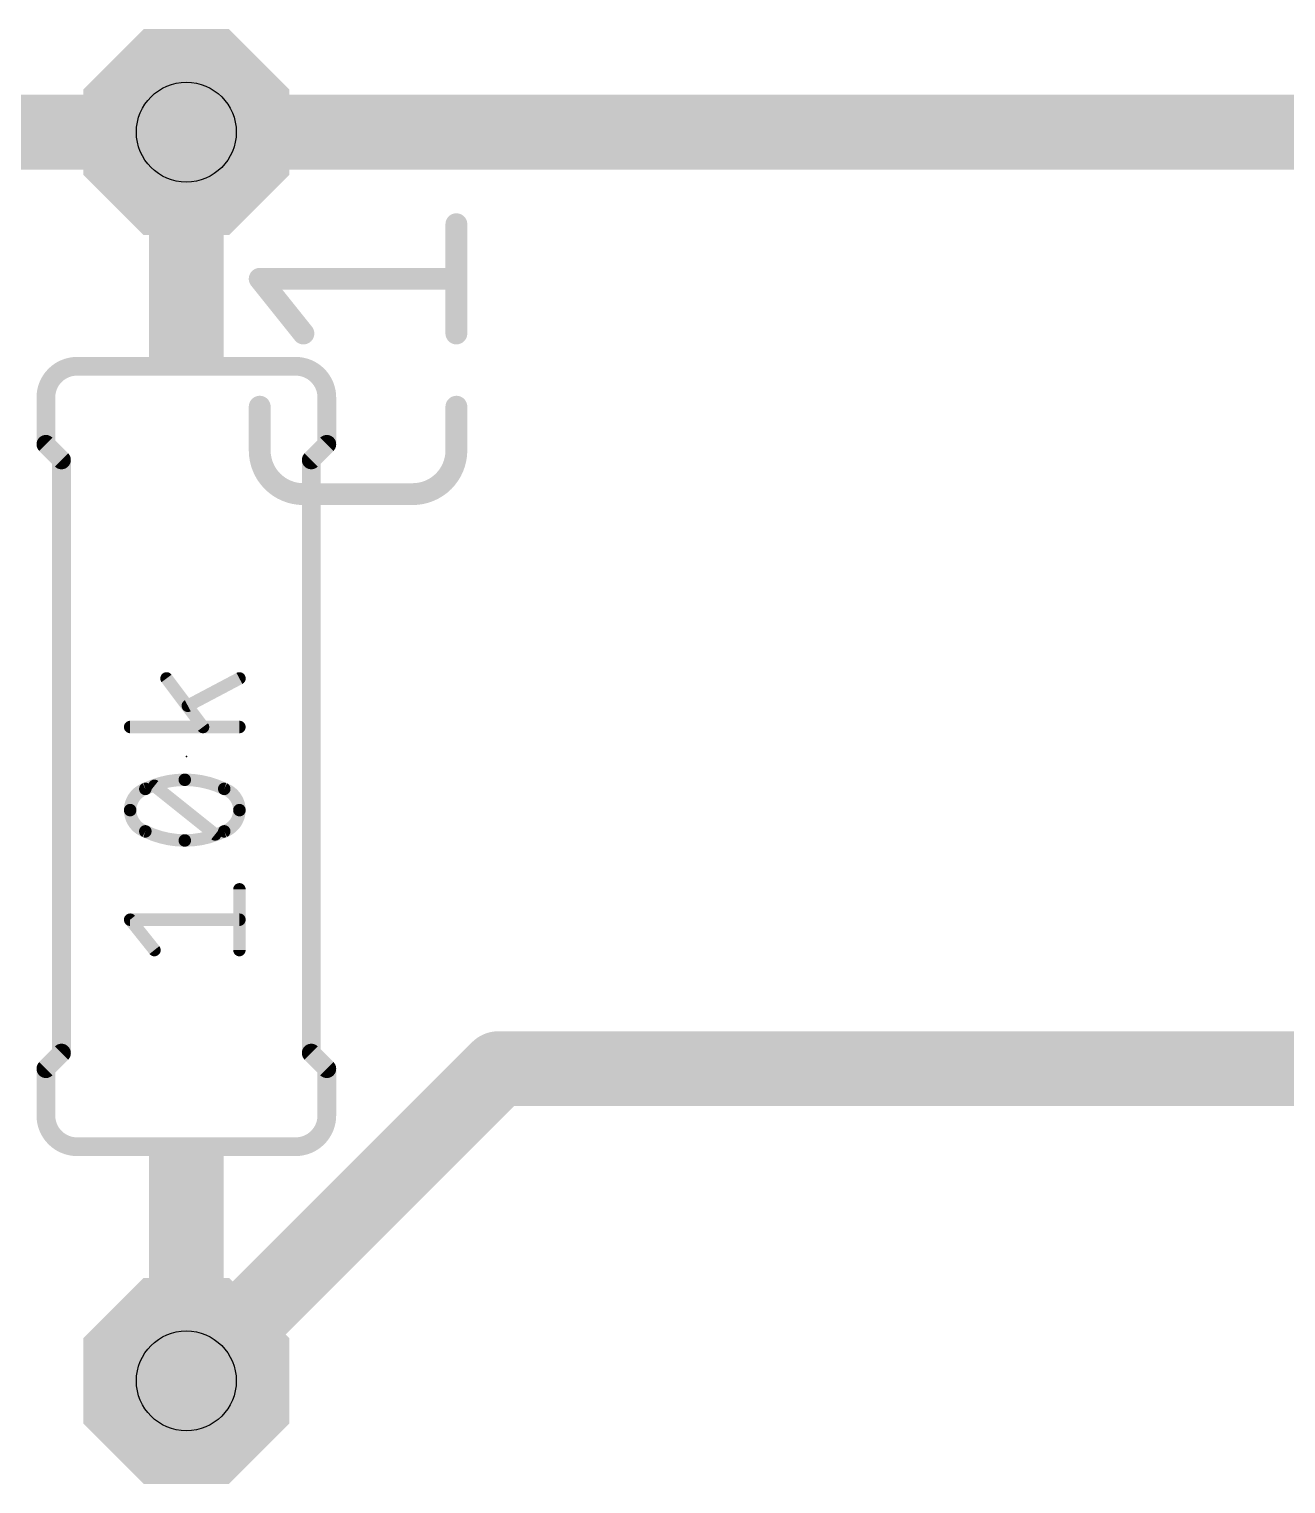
# Model space of a CAD drawing. Extents: x -11 to 108, y -2 to 100.
# Drawn here: x 30.47 to 40.7, y 69.01 to 80.85 of the extents above; entities that cross this region are included whole.
import ezdxf

# ---------------------------------------------------------------- set-up
doc = ezdxf.new("R2010")
doc.units = 0
for name, color, linetype in [('16', 132, 'CONTINUOUS'), ('17', 110, 'CONTINUOUS'), ('21', 253, 'CONTINUOUS'), ('23', 53, 'CONTINUOUS'), ('25', 253, 'CONTINUOUS'), ('27', 253, 'CONTINUOUS'), ('44', 253, 'CONTINUOUS'), ('51', 253, 'CONTINUOUS')]:
    doc.layers.add(name, color=color, linetype=linetype)

# ---------------------------------------------------------------- blocks, each defined once
blk = doc.blocks.new('RECT')
blk.add_solid([(-0.5, -0.5), (0.5, -0.5), (-0.5, 0.5), (0.5, 0.5)])
blk = doc.blocks.new('OCTAGONP')
at = {"const_width": 0.5}
blk.add_lwpolyline([(-0.25, -0.1036), (-0.25, 0.1036), (-0.1036, 0.25), (0.1036, 0.25), (0.25, 0.1036), (0.25, -0.1036), (0.1036, -0.25), (-0.1036, -0.25), (-0.25, -0.1036), (-0.25, 0.1036)], dxfattribs=at)

msp = doc.modelspace()

# ---------------------------------------------------------------- linework, layer by layer
at = {"layer": '16', "const_width": 0.6096}
for points in [[(27.94, 80.01), (31.75, 80.01)], [(41.91, 80.01), (27.94, 80.01)], [(31.75, 80.01), (41.91, 80.01)], [(31.75, 69.85), (34.29, 72.39)], [(34.29, 72.39), (41.91, 72.39)]]:
    msp.add_lwpolyline(points, dxfattribs=at)
at = {"layer": '16', "const_width": 0.3048}
for points in [[(31.75, 80.1624, 1), (31.75, 79.8576)], [(31.75, 79.8576, 1), (31.75, 80.1624)], [(34.29, 72.5424, 1), (34.29, 72.2376)], [(34.3978, 72.2822, 1), (34.1822, 72.4978)], [(31.6422, 69.9578, 1), (31.8578, 69.7422)]]:
    msp.add_lwpolyline(points, format="xyb", dxfattribs=at)
at = {"layer": '21'}
for points, const_width in [([(30.861, 78.105, 0.4142), (30.607, 77.851)], 0.1524), ([(30.861, 78.1431, 1), (30.861, 78.0669)], 0.0762), ([(30.861, 78.0669, 1), (30.861, 78.1431)], 0.0762), ([(32.893, 77.851, 0.4142), (32.639, 78.105)], 0.1524), ([(32.639, 78.1431, 1), (32.639, 78.0669)], 0.0762), ([(32.639, 78.0669, 1), (32.639, 78.1431)], 0.0762), ([(30.6451, 77.851, 1), (30.5689, 77.851)], 0.0762), ([(30.5689, 77.851, 1), (30.6451, 77.851)], 0.0762), ([(32.9311, 77.851, 1), (32.8549, 77.851)], 0.0762), ([(32.8549, 77.851, 1), (32.9311, 77.851)], 0.0762), ([(30.6339, 77.4969, 1), (30.5801, 77.4431)], 0.0762), ([(32.9199, 77.4431, 1), (32.8661, 77.4969)], 0.0762), ([(30.5689, 77.47, 1), (30.6451, 77.47)], 0.0762), ([(30.7721, 77.343, 1), (30.6959, 77.343)], 0.0762), ([(32.8041, 77.343, 1), (32.7279, 77.343)], 0.0762), ([(32.8549, 77.47, 1), (32.9311, 77.47)], 0.0762), ([(30.7071, 77.3161, 1), (30.7609, 77.3699)], 0.0762), ([(32.7391, 77.3699, 1), (32.7929, 77.3161)], 0.0762), ([(30.7609, 72.4901, 1), (30.7071, 72.5439)], 0.0762), ([(32.7929, 72.5439, 1), (32.7391, 72.4901)], 0.0762), ([(30.6451, 72.39, 1), (30.5689, 72.39)], 0.0762), ([(30.5801, 72.4169, 1), (30.6339, 72.3631)], 0.0762), ([(30.6959, 72.517, 1), (30.7721, 72.517)], 0.0762), ([(32.7279, 72.517, 1), (32.8041, 72.517)], 0.0762), ([(32.9311, 72.39, 1), (32.8549, 72.39)], 0.0762), ([(32.8661, 72.3631, 1), (32.9199, 72.4169)], 0.0762), ([(30.607, 72.009, 0.4142), (30.861, 71.755)], 0.1524), ([(30.6451, 72.009, 1), (30.5689, 72.009)], 0.0762), ([(32.639, 71.755, 0.4142), (32.893, 72.009)], 0.1524), ([(32.9311, 72.009, 1), (32.8549, 72.009)], 0.0762), ([(30.5689, 72.009, 1), (30.6451, 72.009)], 0.0762), ([(32.8549, 72.009, 1), (32.9311, 72.009)], 0.0762), ([(30.861, 71.7931, 1), (30.861, 71.7169)], 0.0762), ([(30.861, 71.7169, 1), (30.861, 71.7931)], 0.0762), ([(32.639, 71.7931, 1), (32.639, 71.7169)], 0.0762), ([(32.639, 71.7169, 1), (32.639, 71.7931)], 0.0762)]:
    msp.add_lwpolyline(points, format="xyb", dxfattribs=dict(at, const_width=const_width))
at = {"layer": '21', "const_width": 0.1524}
for points in [[(32.639, 78.105), (30.861, 78.105)], [(30.607, 77.851), (30.607, 77.47)], [(32.893, 77.851), (32.893, 77.47)], [(30.734, 77.343), (30.607, 77.47)], [(32.766, 77.343), (32.893, 77.47)], [(30.734, 77.343), (30.734, 72.517)], [(32.766, 77.343), (32.766, 72.517)], [(30.734, 72.517), (30.607, 72.39)], [(32.766, 72.517), (32.893, 72.39)], [(30.607, 72.009), (30.607, 72.39)], [(32.893, 72.009), (32.893, 72.39)], [(32.639, 71.755), (30.861, 71.755)]]:
    msp.add_lwpolyline(points, dxfattribs=at)
at = {"layer": '23'}
msp.add_point((31.75, 74.93), dxfattribs=at)
at = {"layer": '25', "const_width": 0.1778}
for points in [[(33.9471, 78.3717), (33.9471, 79.2607)], [(32.7025, 78.3717), (32.3469, 78.8162)], [(32.3469, 78.8162), (33.9471, 78.8162)], [(32.3469, 77.4203), (32.3469, 77.7759)], [(33.9471, 77.7759), (33.9471, 77.4203)], [(33.5915, 77.0647), (32.7025, 77.0647)]]:
    msp.add_lwpolyline(points, dxfattribs=at)
at = {"layer": '25'}
for points, const_width in [([(33.9915, 79.2607, 1), (33.9027, 79.2607)], 0.0889), ([(32.3816, 78.844, 1), (32.3122, 78.7884)], 0.0889), ([(32.3469, 78.8607, 1), (32.3469, 78.7718)], 0.0889), ([(33.9471, 78.7718, 1), (33.9471, 78.8607)], 0.0889), ([(32.6678, 78.3439, 1), (32.7372, 78.3995)], 0.0889), ([(33.9027, 78.3717, 1), (33.9915, 78.3717)], 0.0889), ([(32.3914, 77.7759, 1), (32.3025, 77.7759)], 0.0889), ([(33.9915, 77.7759, 1), (33.9027, 77.7759)], 0.0889), ([(32.3469, 77.4203, 0.4142), (32.7025, 77.0647)], 0.1778), ([(32.3914, 77.4203, 1), (32.3025, 77.4203)], 0.0889), ([(32.3025, 77.4203, 1), (32.3914, 77.4203)], 0.0889), ([(33.5915, 77.0647, 0.4142), (33.9471, 77.4203)], 0.1778), ([(33.9915, 77.4203, 1), (33.9027, 77.4203)], 0.0889), ([(33.9027, 77.4203, 1), (33.9915, 77.4203)], 0.0889), ([(32.7025, 77.1092, 1), (32.7025, 77.0203)], 0.0889), ([(32.7025, 77.0203, 1), (32.7025, 77.1092)], 0.0889), ([(33.5915, 77.1092, 1), (33.5915, 77.0203)], 0.0889), ([(33.5915, 77.0203, 1), (33.5915, 77.1092)], 0.0889)]:
    msp.add_lwpolyline(points, format="xyb", dxfattribs=dict(at, const_width=const_width))
at = {"layer": '27'}
for points, const_width in [([(31.6095, 75.5804, 1), (31.5688, 75.5499)], 0.0508), ([(32.1937, 75.5427, 1), (32.1699, 75.5876)], 0.0508), ([(31.7501, 75.3653, 1), (31.7739, 75.3204)], 0.0508), ([(31.2928, 75.1954, 1), (31.2928, 75.1446)], 0.0508), ([(31.8651, 75.1548, 1), (31.9058, 75.1852)], 0.0508), ([(32.1818, 75.1446, 1), (32.1818, 75.1954)], 0.0508), ([(31.4163, 74.6665, 0.3205), (31.2928, 74.4937)], 0.1016), ([(31.4051, 74.6894, 1), (31.4274, 74.6437)], 0.0508), ([(31.7373, 74.7406, 0.1139), (31.4163, 74.6665)], 0.1016), ([(31.4245, 74.6425, 1), (31.408, 74.6906)], 0.0508), ([(31.5062, 74.7111, 1), (31.4745, 74.6714)], 0.0508), ([(32.0583, 74.6665, 0.1139), (31.7373, 74.7406)], 0.1016), ([(31.7373, 74.766, 1), (31.7373, 74.7152)], 0.0508), ([(31.7373, 74.7152, 1), (31.7373, 74.766)], 0.0508), ([(32.0666, 74.6906, 1), (32.0501, 74.6425)], 0.0508), ([(32.1818, 74.4937, 0.3205), (32.0583, 74.6665)], 0.1016), ([(32.0472, 74.6437, 1), (32.0695, 74.6894)], 0.0508), ([(31.2928, 74.4937, 0.3205), (31.4163, 74.3208)], 0.1016), ([(31.3182, 74.4937, 1), (31.2674, 74.4937)], 0.0508), ([(31.2674, 74.4937, 1), (31.3182, 74.4937)], 0.0508), ([(32.0583, 74.3208, 0.3205), (32.1818, 74.4937)], 0.1016), ([(32.2072, 74.4937, 1), (32.1564, 74.4937)], 0.0508), ([(32.1564, 74.4937, 1), (32.2072, 74.4937)], 0.0508), ([(31.4274, 74.3437, 1), (31.4051, 74.298)], 0.0508), ([(31.4163, 74.3208, 0.1139), (31.7373, 74.2467)], 0.1016), ([(31.408, 74.2968, 1), (31.4245, 74.3448)], 0.0508), ([(31.7373, 74.2467, 0.1139), (32.0583, 74.3208)], 0.1016), ([(31.9684, 74.2763, 1), (32.0001, 74.316)], 0.0508), ([(32.0501, 74.3448, 1), (32.0666, 74.2968)], 0.0508), ([(32.0695, 74.298, 1), (32.0472, 74.3437)], 0.0508), ([(31.7373, 74.2721, 1), (31.7373, 74.2213)], 0.0508), ([(31.7373, 74.2213, 1), (31.7373, 74.2721)], 0.0508), ([(32.2072, 73.8491, 1), (32.1564, 73.8491)], 0.0508), ([(31.3126, 73.618, 1), (31.273, 73.5863)], 0.0508), ([(31.2928, 73.6275, 1), (31.2928, 73.5767)], 0.0508), ([(32.1818, 73.5767, 1), (32.1818, 73.6275)], 0.0508), ([(31.4705, 73.3393, 1), (31.5102, 73.3711)], 0.0508), ([(32.1564, 73.3552, 1), (32.2072, 73.3552)], 0.0508)]:
    msp.add_lwpolyline(points, format="xyb", dxfattribs=dict(at, const_width=const_width))
at = {"layer": '27', "const_width": 0.1016}
for points in [[(31.5891, 75.5651), (31.8855, 75.17)], [(32.1818, 75.5651), (31.762, 75.3429)], [(32.1818, 75.17), (31.2928, 75.17)], [(31.9842, 74.2961), (31.4904, 74.6912)], [(32.1818, 73.3552), (32.1818, 73.8491)], [(31.4904, 73.3552), (31.2928, 73.6021)], [(31.2928, 73.6021), (32.1818, 73.6021)]]:
    msp.add_lwpolyline(points, dxfattribs=at)
at = {"layer": '44'}
for centre in [(31.75, 80.01), (31.75, 69.85)]:
    msp.add_circle(centre, 0.4064, dxfattribs=at)
at = {"layer": '51', "const_width": 0.6096}
for points in [[(31.75, 80.01), (31.75, 78.994)], [(31.75, 69.85), (31.75, 70.866)]]:
    msp.add_lwpolyline(points, dxfattribs=at)
at = {"layer": '51', "const_width": 0.3048}
for points in [[(31.9024, 80.01, 1), (31.5976, 80.01)], [(31.5976, 78.994, 1), (31.9024, 78.994)], [(31.9024, 70.866, 1), (31.5976, 70.866)], [(31.5976, 69.85, 1), (31.9024, 69.85)]]:
    msp.add_lwpolyline(points, format="xyb", dxfattribs=at)

# ---------------------------------------------------------------- block references
at = {"layer": '17', "xscale": 1.6764, "yscale": 1.6764, "rotation": 90}
for p in [(31.75, 80.01), (31.75, 80.01), (31.75, 69.85), (31.75, 69.85)]:
    msp.add_blockref('OCTAGONP', p, dxfattribs=at)
at = {"layer": '21', "xscale": 0.8636, "yscale": 0.6096, "rotation": 90}
for p in [(31.75, 78.5368), (31.75, 71.3232)]:
    msp.add_blockref('RECT', p, dxfattribs=at)

doc.saveas('drawing.dxf')
